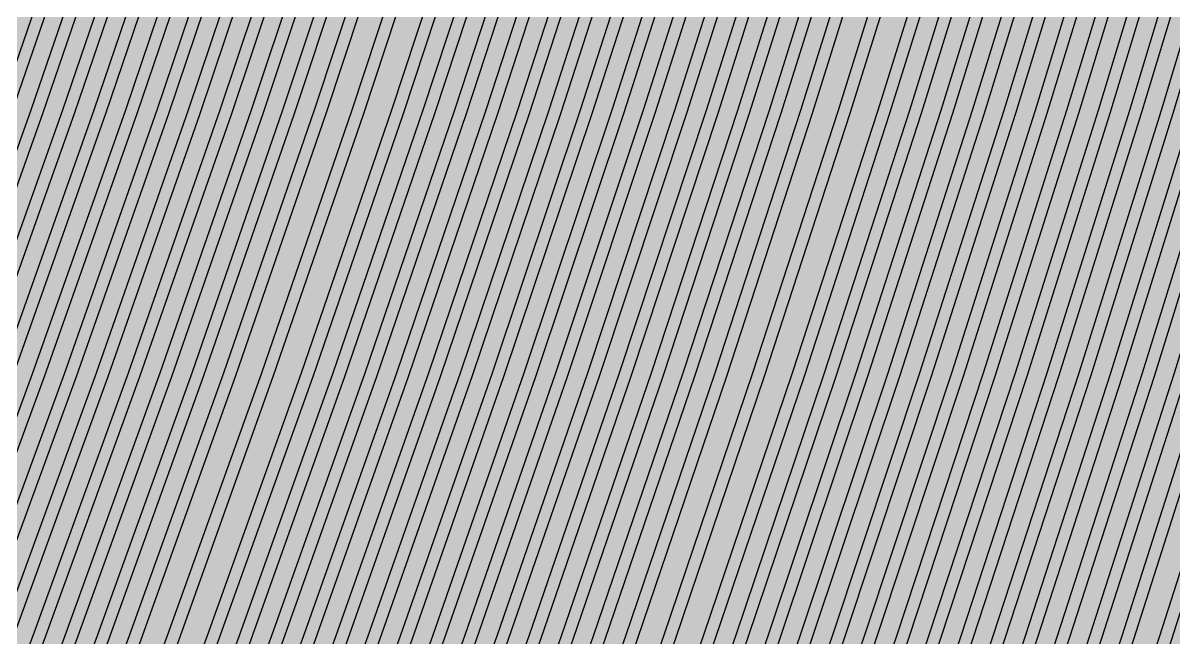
# Model space of a CAD drawing. Header units: metres. Extents: x -7231 to 10969, y -37556 to 1873.
# Drawn here: x 88.3 to 280.9, y -1195.6 to -1092.6 of the extents above; entities that cross this region are included whole.
import ezdxf

# ---------------------------------------------------------------- set-up
doc = ezdxf.new("R2010")
doc.units = ezdxf.units.M
doc.layers.add('Metal1', color=4, linetype='CONTINUOUS')
doc.layers.add('Polyimide', color=7, linetype='CONTINUOUS')

msp = doc.modelspace()

# ---------------------------------------------------------------- hatches: boundary and pattern name
at = {"layer": 'Polyimide'}
msp.add_hatch(color=7, dxfattribs=at).paths.add_polyline_path([(4065.69, -468), (4066.67, -501.99), (4068.51, -535.99), (4071.41, -569.99), (4075.54, -603.99), (4081.04, -637.99), (4088.01, -671.99), (4096.52, -705.98), (4106.62, -739.98), (4118.33, -773.98), (4131.63, -807.98), (4146.49, -841.98), (4162.87, -875.98), (4180.68, -909.97), (4199.83, -943.97), (4220.22, -977.97), (4241.73, -1011.97), (4264.21, -1045.97), (4287.52, -1079.96), (4311.51, -1113.96), (4336.01, -1147.96), (4360.86, -1181.96), (4385.88, -1215.96), (4410.89, -1249.96), (4435.74, -1283.95), (4460.24, -1317.95), (4484.23, -1351.95), (4507.54, -1385.95), (4530.02, -1419.95), (4551.53, -1453.94), (4571.92, -1487.94), (4591.07, -1521.94), (4608.88, -1555.94), (4625.26, -1589.94), (4640.12, -1623.94), (4653.42, -1657.93), (4665.13, -1691.93), (4675.23, -1725.93), (4683.74, -1759.93), (4690.71, -1793.93), (4696.21, -1827.93), (4700.34, -1861.92), (4703.24, -1895.92), (4705.08, -1929.92), (4706.06, -1963.92), (4706.44, -1997.92), (4706.5, -2031.91), (4706.5, -4793.02), (4709.95, -4838.39), (4720.22, -4882.71), (4737.08, -4924.98), (4760.13, -4964.2), (4788.85, -4999.49), (4822.58, -5030.03), (4860.53, -5055.12), (4901.85, -5074.18), (4901.85, -5074.18), (4970.68, -5105.23), (5034.7, -5145.26), (5092.76, -5193.54), (5143.8, -5249.19), (5186.89, -5311.2), (5221.24, -5378.44), (5246.23, -5449.69), (5261.41, -5523.66), (5266.5, -5599), (5261.41, -5674.34), (5246.23, -5748.31), (5221.24, -5819.56), (5186.89, -5886.8), (5143.8, -5948.81), (5092.76, -6004.46), (5034.7, -6052.74), (4970.68, -6092.77), (4901.85, -6123.82), (4860.53, -6142.88), (4822.58, -6167.97), (4788.85, -6198.51), (4760.13, -6233.8), (4737.08, -6273.02), (4720.22, -6315.29), (4709.95, -6359.61), (4706.5, -6404.98), (4706.5, -9221.52), (4709.95, -9266.88), (4720.22, -9311.21), (4737.08, -9353.47), (4760.13, -9392.7), (4788.85, -9427.98), (4822.58, -9458.52), (4860.53, -9483.61), (4901.85, -9502.67), (4970.68, -9533.72), (5034.7, -9573.75), (5092.76, -9622.03), (5143.8, -9677.68), (5186.89, -9739.69), (5221.24, -9806.94), (5246.23, -9878.19), (5261.41, -9952.16), (5266.5, -10027.49), (5261.41, -10102.83), (5246.23, -10176.8), (5221.24, -10248.05), (5186.89, -10315.3), (5143.8, -10377.31), (5092.76, -10432.96), (5034.7, -10481.24), (4970.68, -10521.27), (4901.85, -10552.32), (4860.53, -10571.38), (4822.58, -10596.46), (4788.85, -10627), (4760.13, -10662.29), (4737.08, -10701.52), (4720.22, -10743.78), (4709.95, -10788.1), (4706.5, -10833.47), (4706.5, -13650.01), (4709.95, -13695.38), (4720.22, -13739.7), (4737.08, -13781.96), (4760.13, -13821.19), (4788.85, -13856.48), (4822.58, -13887.02), (4860.53, -13912.11), (4901.85, -13931.17), (4970.68, -13962.22), (5034.7, -14002.25), (5092.76, -14050.53), (5143.8, -14106.18), (5186.89, -14168.19), (5221.24, -14235.43), (5246.23, -14306.68), (5261.41, -14380.65), (5266.5, -14455.99), (5261.41, -14531.33), (5246.23, -14605.29), (5221.24, -14676.55), (5186.89, -14743.79), (5143.8, -14805.8), (5092.76, -14861.45), (5034.7, -14909.73), (4970.68, -14949.76), (4901.85, -14980.81), (4860.53, -14999.87), (4822.58, -15024.96), (4788.85, -15055.5), (4760.13, -15090.79), (4737.08, -15130.01), (4720.22, -15172.27), (4709.95, -15216.6), (4706.5, -15261.97), (4706.5, -15455.99), (4720.95, -15750.04), (4764.14, -16041.26), (4835.68, -16326.84), (4934.86, -16604.04), (5060.74, -16870.18), (5212.09, -17122.7), (5387.47, -17359.17), (5585.18, -17577.31), (5803.32, -17775.02), (6039.79, -17950.4), (6292.31, -18101.75), (6558.45, -18227.63), (6835.65, -18326.81), (7121.23, -18398.34), (7412.45, -18441.54), (7706.5, -18455.99), (9969.01, -18455.99), (10047.42, -18459.84), (10125.08, -18471.36), (10201.23, -18490.44), (10275.15, -18516.89), (10346.12, -18550.45), (10413.46, -18590.81), (10476.52, -18637.58), (10534.69, -18690.3), (10587.41, -18748.47), (10634.18, -18811.53), (10674.54, -18878.87), (10708.11, -18949.84), (10734.56, -19023.76), (10753.63, -19099.92), (10765.15, -19177.58), (10769.01, -19255.99), (10769.01, -20895.8), (10730.24, -20951.41), (10694.6, -21009.08), (10662.21, -21068.63), (10633.17, -21129.89), (10607.55, -21192.66), (10585.45, -21256.74), (10566.93, -21321.96), (10552.05, -21388.09), (10540.84, -21454.95), (10533.35, -21522.33), (10529.6, -21590.02), (10529.6, -21657.81), (10533.35, -21725.5), (10540.84, -21792.87), (10552.05, -21859.73), (10566.93, -21925.87), (10585.45, -21991.08), (10607.55, -22055.17), (10633.17, -22117.94), (10662.21, -22179.19), (10694.6, -22238.74), (10730.24, -22296.41), (10769.01, -22352.03), (10769.01, -32454.24), (10728.74, -32510.49), (10691.72, -32568.92), (10658.05, -32629.35), (10627.85, -32691.58), (10601.2, -32755.42), (10578.21, -32820.67), (10558.93, -32887.1), (10543.44, -32954.52), (10531.77, -33022.71), (10523.97, -33091.44), (10520.07, -33160.51), (10520.07, -33229.69), (10523.97, -33298.75), (10531.77, -33367.49), (10543.44, -33435.67), (10558.93, -33503.09), (10578.21, -33569.53), (10601.2, -33634.77), (10627.85, -33698.61), (10658.05, -33760.85), (10691.72, -33821.28), (10728.74, -33879.71), (10769.01, -33935.96), (10769.01, -36556), (10765.15, -36634.41), (10753.63, -36712.07), (10734.56, -36788.23), (10708.11, -36862.15), (10674.54, -36933.12), (10634.18, -37000.46), (10587.41, -37063.51), (10534.69, -37121.69), (10476.52, -37174.41), (10413.46, -37221.18), (10346.12, -37261.54), (10275.15, -37295.1), (10201.23, -37321.55), (10125.08, -37340.63), (10047.42, -37352.15), (9969.01, -37356), (-6231.01, -37356), (-6309.42, -37352.15), (-6387.08, -37340.63), (-6463.23, -37321.55), (-6537.15, -37295.1), (-6608.12, -37261.54), (-6675.46, -37221.18), (-6738.52, -37174.41), (-6796.69, -37121.69), (-6849.41, -37063.51), (-6896.18, -37000.46), (-6936.54, -36933.12), (-6970.11, -36862.15), (-6996.56, -36788.23), (-7015.63, -36712.07), (-7027.15, -36634.41), (-7031.01, -36556), (-7031.01, -33936), (-6990.74, -33879.75), (-6953.7, -33821.31), (-6920.03, -33760.88), (-6889.82, -33698.64), (-6863.18, -33634.8), (-6840.18, -33569.55), (-6820.9, -33503.11), (-6805.4, -33435.69), (-6793.74, -33367.49), (-6785.94, -33298.75), (-6782.03, -33229.68), (-6782.03, -33160.5), (-6785.94, -33091.43), (-6793.74, -33022.69), (-6805.4, -32954.5), (-6820.9, -32887.07), (-6840.18, -32820.63), (-6863.18, -32755.39), (-6889.82, -32691.54), (-6920.03, -32629.3), (-6953.7, -32568.87), (-6990.74, -32510.43), (-7031.01, -32454.18), (-7031.01, -22364.83), (-6990.74, -22308.58), (-6953.7, -22250.14), (-6920.03, -22189.71), (-6889.82, -22127.47), (-6863.18, -22063.62), (-6840.18, -21998.38), (-6820.9, -21931.94), (-6805.4, -21864.51), (-6793.74, -21796.32), (-6785.94, -21727.58), (-6782.03, -21658.51), (-6782.03, -21589.33), (-6785.94, -21520.26), (-6793.74, -21451.52), (-6805.4, -21383.32), (-6820.9, -21315.9), (-6840.18, -21249.46), (-6863.18, -21184.21), (-6889.82, -21120.37), (-6920.03, -21058.13), (-6953.7, -20997.7), (-6990.74, -20939.26), (-7031.01, -20883.01), (-7031.01, -19255.99), (-7027.15, -19177.58), (-7015.63, -19099.92), (-6996.56, -19023.76), (-6970.11, -18949.84), (-6936.54, -18878.87), (-6896.18, -18811.53), (-6849.41, -18748.47), (-6796.69, -18690.3), (-6738.52, -18637.58), (-6675.46, -18590.81), (-6608.12, -18550.45), (-6537.15, -18516.89), (-6463.23, -18490.44), (-6387.08, -18471.36), (-6309.42, -18459.84), (-6231.01, -18455.99), (-3968.5, -18455.99), (-3674.45, -18441.54), (-3383.23, -18398.34), (-3097.65, -18326.81), (-2820.45, -18227.63), (-2554.31, -18101.75), (-2301.79, -17950.4), (-2065.32, -17775.02), (-1847.18, -17577.31), (-1649.47, -17359.17), (-1474.09, -17122.7), (-1322.74, -16870.18), (-1196.86, -16604.04), (-1097.68, -16326.84), (-1026.14, -16041.26), (-982.95, -15750.04), (-968.5, -15455.99), (-968.5, -15261.97), (-971.95, -15216.6), (-982.22, -15172.27), (-999.08, -15130.01), (-1022.13, -15090.79), (-1050.85, -15055.5), (-1084.58, -15024.96), (-1122.53, -14999.87), (-1163.85, -14980.81), (-1232.68, -14949.76), (-1296.7, -14909.73), (-1354.76, -14861.45), (-1405.8, -14805.8), (-1448.89, -14743.79), (-1483.24, -14676.55), (-1508.23, -14605.29), (-1523.41, -14531.33), (-1528.5, -14455.99), (-1523.41, -14380.65), (-1508.23, -14306.68), (-1483.24, -14235.43), (-1448.89, -14168.19), (-1405.8, -14106.18), (-1354.76, -14050.53), (-1296.7, -14002.25), (-1232.68, -13962.22), (-1163.85, -13931.17), (-1122.53, -13912.11), (-1084.58, -13887.02), (-1050.85, -13856.48), (-1022.13, -13821.19), (-999.08, -13781.96), (-982.22, -13739.7), (-971.95, -13695.38), (-968.5, -13650.01), (-968.5, -12309.64), (-971.95, -12264.27), (-982.22, -12219.94), (-999.08, -12177.68), (-1022.13, -12138.46), (-1050.85, -12103.17), (-1084.58, -12072.63), (-1122.53, -12047.54), (-1163.85, -12028.48), (-1232.68, -11997.43), (-1296.7, -11957.4), (-1354.76, -11909.12), (-1405.8, -11853.47), (-1448.89, -11791.46), (-1483.24, -11724.22), (-1508.23, -11652.96), (-1523.41, -11579), (-1528.5, -11503.66), (-1523.41, -11428.32), (-1508.23, -11354.35), (-1483.24, -11283.1), (-1448.89, -11215.86), (-1405.8, -11153.85), (-1354.76, -11098.2), (-1296.7, -11049.92), (-1232.68, -11009.89), (-1163.85, -10978.84), (-1122.53, -10959.78), (-1084.58, -10934.69), (-1050.85, -10904.15), (-1022.13, -10868.86), (-999.08, -10829.63), (-982.22, -10787.37), (-971.95, -10743.05), (-968.5, -10697.68), (-968.5, -9357.31), (-971.95, -9311.94), (-982.22, -9267.62), (-999.08, -9225.35), (-1022.13, -9186.13), (-1050.85, -9150.84), (-1084.58, -9120.3), (-1122.53, -9095.21), (-1163.85, -9076.15), (-1163.85, -9076.15), (-1232.68, -9045.1), (-1296.7, -9005.07), (-1354.76, -8956.79), (-1405.8, -8901.14), (-1448.89, -8839.13), (-1483.24, -8771.89), (-1508.23, -8700.64), (-1523.41, -8626.67), (-1528.5, -8551.33), (-1523.41, -8475.99), (-1508.23, -8402.02), (-1483.24, -8330.77), (-1448.89, -8263.53), (-1405.8, -8201.52), (-1354.76, -8145.87), (-1296.7, -8097.59), (-1232.68, -8057.56), (-1163.85, -8026.51), (-1163.85, -8026.51), (-1122.53, -8007.45), (-1084.58, -7982.36), (-1050.85, -7951.82), (-1022.13, -7916.53), (-999.08, -7877.31), (-982.22, -7835.04), (-971.95, -7790.72), (-968.5, -7745.35), (-968.5, -6404.98), (-971.95, -6359.61), (-982.22, -6315.29), (-999.08, -6273.02), (-1022.13, -6233.8), (-1050.85, -6198.51), (-1084.58, -6167.97), (-1122.53, -6142.88), (-1163.85, -6123.82), (-1163.85, -6123.82), (-1232.68, -6092.77), (-1296.7, -6052.74), (-1354.76, -6004.46), (-1405.8, -5948.81), (-1448.89, -5886.8), (-1483.24, -5819.56), (-1508.23, -5748.31), (-1523.41, -5674.34), (-1528.5, -5599), (-1523.41, -5523.66), (-1508.23, -5449.69), (-1483.24, -5378.44), (-1448.89, -5311.2), (-1405.8, -5249.19), (-1354.76, -5193.54), (-1296.7, -5145.26), (-1232.68, -5105.23), (-1163.85, -5074.18), (-1163.85, -5074.18), (-1122.53, -5055.12), (-1084.58, -5030.03), (-1050.85, -4999.49), (-1022.13, -4964.2), (-999.08, -4924.98), (-982.22, -4882.71), (-971.95, -4838.39), (-968.5, -4793.02), (-968.5, -2031.91), (-968.44, -1997.92), (-968.06, -1963.92), (-967.05, -1929.92), (-965.18, -1895.92), (-962.22, -1861.92), (-958.01, -1827.93), (-952.41, -1793.93), (-945.31, -1759.93), (-936.64, -1725.93), (-926.35, -1691.93), (-914.43, -1657.93), (-900.88, -1623.94), (-885.74, -1589.94), (-869.05, -1555.94), (-850.91, -1521.94), (-831.4, -1487.94), (-810.63, -1453.94), (-788.72, -1419.95), (-765.82, -1385.95), (-742.07, -1351.95), (-717.63, -1317.95), (-692.67, -1283.95), (-667.36, -1249.96), (-641.88, -1215.96), (-616.39, -1181.96), (-591.08, -1147.96), (-566.12, -1113.96), (-541.68, -1079.96), (-517.93, -1045.97), (-495.03, -1011.97), (-473.12, -977.97), (-452.35, -943.97), (-432.84, -909.97), (-414.7, -875.98), (-398.01, -841.98), (-382.87, -807.98), (-369.32, -773.98), (-357.4, -739.98), (-347.11, -705.98), (-338.44, -671.99), (-331.34, -637.99), (-325.74, -603.99), (-321.53, -569.99), (-318.57, -535.99), (-316.7, -501.99), (-315.69, -468), (-315.31, -434), (-315.25, -400), (-315.25, 401), (-315.25, 451), (-315.25, 1644), (-270.25, 1644), (-270.03, 1637.13), (-269.35, 1630.29), (-268.23, 1623.52), (-266.67, 1616.82), (-264.68, 1610.25), (-262.26, 1603.82), (-259.42, 1597.56), (-256.18, 1591.5), (-252.55, 1585.67), (-248.55, 1580.08), (-244.19, 1574.77), (-239.5, 1569.75), (-234.48, 1565.06), (-229.17, 1560.7), (-223.58, 1556.7), (-217.75, 1553.07), (-211.69, 1549.83), (-205.43, 1546.99), (-199, 1544.57), (-192.43, 1542.58), (-185.73, 1541.02), (-178.96, 1539.9), (-172.12, 1539.22), (-165.25, 1539), (-158.38, 1539.22), (-151.54, 1539.9), (-144.77, 1541.02), (-138.07, 1542.58), (-131.5, 1544.57), (-125.07, 1546.99), (-118.81, 1549.83), (-112.75, 1553.07), (-106.92, 1556.7), (-101.33, 1560.7), (-96.02, 1565.06), (-91, 1569.75), (-86.31, 1574.77), (-81.95, 1580.08), (-77.95, 1585.67), (-74.32, 1591.5), (-71.08, 1597.56), (-68.24, 1603.82), (-65.82, 1610.25), (-63.83, 1616.82), (-62.27, 1623.52), (-61.15, 1630.29), (-60.47, 1637.13), (-60.25, 1644), (1853, 1644), (1853, 1573), (3815.25, 1573), (3815.46, 1579.54), (3816.11, 1586.05), (3817.17, 1592.51), (3818.66, 1598.88), (3820.56, 1605.14), (3822.86, 1611.27), (3825.56, 1617.23), (3828.65, 1623), (3832.1, 1628.56), (3835.91, 1633.88), (3840.07, 1638.93), (3844.54, 1643.71), (3849.32, 1648.18), (3854.37, 1652.34), (3859.69, 1656.15), (3865.25, 1659.6), (3871.02, 1662.69), (3876.98, 1665.39), (3883.11, 1667.69), (3889.37, 1669.59), (3895.74, 1671.08), (3902.2, 1672.14), (3908.71, 1672.79), (3915.25, 1673), (3921.79, 1672.79), (3928.3, 1672.14), (3934.76, 1671.08), (3941.13, 1669.59), (3947.39, 1667.69), (3953.52, 1665.39), (3959.48, 1662.69), (3965.25, 1659.6), (3970.81, 1656.15), (3976.13, 1652.34), (3981.18, 1648.18), (3985.96, 1643.71), (3990.43, 1638.93), (3994.59, 1633.88), (3998.4, 1628.56), (4001.85, 1623), (4004.94, 1617.23), (4007.64, 1611.27), (4009.94, 1605.14), (4011.84, 1598.88), (4013.33, 1592.51), (4014.39, 1586.05), (4015.04, 1579.54), (4015.25, 1573), (4065.25, 1573), (4065.25, 451), (4065.25, 401), (4065.25, -400), (4065.31, -434), (4065.69, -468)])

# ---------------------------------------------------------------- linework, layer by layer
at = {"layer": 'Metal1'}
for points in [[(-39.63, -1415.23), (-19.91, -1371.23), (-0.87, -1327.22), (17.49, -1283.21), (35.19, -1239.2), (52.24, -1195.2), (68.63, -1151.19), (84.39, -1107.18), (99.51, -1063.18), (114.01, -1019.17), (127.88, -975.16), (141.14, -931.16), (153.8, -887.15), (165.85, -843.14), (177.31, -799.14), (188.17, -755.13), (198.45, -711.12), (208.14, -667.11), (217.26, -623.11), (225.81, -579.1), (233.79, -535.09)], [(235.76, -535.44), (227.77, -579.47), (219.22, -623.5), (210.1, -667.53), (200.4, -711.56), (190.11, -755.6), (179.24, -799.63), (167.78, -843.66), (155.72, -887.69), (143.06, -931.72), (129.79, -975.75), (115.91, -1019.78), (101.41, -1063.81), (86.28, -1107.85), (70.51, -1151.88), (54.11, -1195.91), (37.05, -1239.94), (19.34, -1283.97), (0.97, -1328), (-18.08, -1372.03), (-37.81, -1416.06)], [(-33.89, -1415.23), (-14.25, -1371.23), (4.71, -1327.22), (23.01, -1283.21), (40.64, -1239.21), (57.62, -1195.2), (73.96, -1151.19), (89.65, -1107.18), (104.72, -1063.18), (119.16, -1019.17), (132.98, -975.16), (146.19, -931.16), (158.8, -887.15), (170.81, -843.14), (182.22, -799.14), (193.04, -755.13), (203.28, -711.12), (212.94, -667.12), (222.03, -623.11), (230.54, -579.1), (238.49, -535.1)], [(240.46, -535.44), (232.51, -579.47), (223.99, -623.5), (214.9, -667.53), (205.23, -711.56), (194.99, -755.59), (184.16, -799.63), (172.74, -843.66), (160.73, -887.69), (148.11, -931.72), (134.89, -975.75), (121.06, -1019.78), (106.61, -1063.81), (91.54, -1107.84), (75.84, -1151.88), (59.49, -1195.91), (42.5, -1239.94), (24.86, -1283.97), (6.56, -1328), (-12.42, -1372.03), (-32.07, -1416.06)], [(-28.16, -1415.24), (-8.59, -1371.23), (10.3, -1327.22), (28.53, -1283.21), (46.09, -1239.21), (63.01, -1195.2), (79.28, -1151.19), (94.92, -1107.19), (109.93, -1063.18), (124.31, -1019.17), (138.08, -975.16), (151.25, -931.16), (163.8, -887.15), (175.77, -843.14), (187.13, -799.14), (197.92, -755.13), (208.12, -711.12), (217.74, -667.12), (226.79, -623.11), (235.27, -579.1), (243.19, -535.1)], [(245.16, -535.44), (237.24, -579.47), (228.75, -623.5), (219.7, -667.53), (210.07, -711.56), (199.86, -755.59), (189.07, -799.63), (177.7, -843.66), (165.73, -887.69), (153.16, -931.72), (140, -975.75), (126.22, -1019.78), (111.82, -1063.81), (96.81, -1107.84), (81.16, -1151.87), (64.88, -1195.91), (47.95, -1239.94), (30.38, -1283.97), (12.14, -1328), (-6.76, -1372.03), (-26.34, -1416.06)], [(-22.43, -1415.24), (-2.93, -1371.23), (15.89, -1327.22), (34.04, -1283.22), (51.54, -1239.21), (68.39, -1195.2), (84.61, -1151.19), (100.18, -1107.19), (115.13, -1063.18), (129.47, -1019.17), (143.18, -975.17), (156.3, -931.16), (168.81, -887.15), (180.72, -843.14), (192.05, -799.14), (202.79, -755.13), (212.95, -711.12), (222.54, -667.12), (231.55, -623.11), (240, -579.1), (247.89, -535.1)], [(249.86, -535.44), (241.97, -579.47), (233.52, -623.5), (224.5, -667.53), (214.9, -711.56), (204.74, -755.59), (193.99, -799.62), (182.66, -843.66), (170.73, -887.69), (158.22, -931.72), (145.1, -975.75), (131.37, -1019.78), (117.03, -1063.81), (102.07, -1107.84), (86.49, -1151.87), (70.27, -1195.9), (53.41, -1239.94), (35.9, -1283.97), (17.73, -1328), (-1.1, -1372.03), (-20.61, -1416.06)], [(-16.7, -1415.24), (2.72, -1371.23), (21.47, -1327.22), (39.56, -1283.22), (56.99, -1239.21), (73.78, -1195.2), (89.93, -1151.2), (105.45, -1107.19), (120.34, -1063.18), (134.62, -1019.17), (148.29, -975.17), (161.35, -931.16), (173.81, -887.15), (185.68, -843.15), (196.96, -799.14), (207.66, -755.13), (217.79, -711.12), (227.34, -667.12), (236.32, -623.11), (244.74, -579.1), (252.59, -535.1)], [(254.56, -535.44), (246.7, -579.47), (238.28, -623.5), (229.29, -667.53), (219.74, -711.56), (209.61, -755.59), (198.9, -799.62), (187.62, -843.65), (175.74, -887.69), (163.27, -931.72), (150.2, -975.75), (136.53, -1019.78), (122.24, -1063.81), (107.34, -1107.84), (91.81, -1151.87), (75.65, -1195.9), (58.86, -1239.93), (41.41, -1283.96), (23.32, -1328), (4.56, -1372.03), (-14.87, -1416.06)], [(-10.96, -1415.24), (8.38, -1371.23), (27.06, -1327.22), (45.08, -1283.22), (62.44, -1239.21), (79.17, -1195.2), (95.25, -1151.2), (110.71, -1107.19), (125.55, -1063.18), (139.77, -1019.17), (153.39, -975.17), (166.4, -931.16), (178.81, -887.15), (190.64, -843.15), (201.88, -799.14), (212.54, -755.13), (222.62, -711.13), (232.14, -667.12), (241.08, -623.11), (249.47, -579.1), (257.29, -535.1)], [(259.26, -535.44), (251.43, -579.47), (243.05, -623.5), (234.09, -667.53), (224.57, -711.56), (214.48, -755.59), (203.82, -799.62), (192.57, -843.65), (180.74, -887.68), (168.32, -931.72), (155.3, -975.75), (141.68, -1019.78), (127.45, -1063.81), (112.6, -1107.84), (97.14, -1151.87), (81.04, -1195.9), (64.31, -1239.93), (46.93, -1283.96), (28.91, -1327.99), (10.22, -1372.03), (-9.14, -1416.06)], [(-5.23, -1415.24), (14.04, -1371.23), (32.65, -1327.23), (50.59, -1283.22), (67.89, -1239.21), (84.55, -1195.2), (100.58, -1151.2), (115.98, -1107.19), (130.76, -1063.18), (144.93, -1019.18), (158.49, -975.17), (171.45, -931.16), (183.82, -887.15), (195.6, -843.15), (206.79, -799.14), (217.41, -755.13), (227.46, -711.13), (236.93, -667.12), (245.85, -623.11), (254.2, -579.11), (262, -535.1)], [(263.97, -535.44), (256.17, -579.47), (247.81, -623.5), (238.89, -667.53), (229.41, -711.56), (219.36, -755.59), (208.73, -799.62), (197.53, -843.65), (185.75, -887.68), (173.37, -931.71), (160.4, -975.75), (146.83, -1019.78), (132.66, -1063.81), (117.87, -1107.84), (102.46, -1151.87), (86.43, -1195.9), (69.76, -1239.93), (52.45, -1283.96), (34.49, -1327.99), (15.88, -1372.02), (-3.4, -1416.05)], [(0.5, -1415.24), (19.7, -1371.23), (38.23, -1327.23), (56.11, -1283.22), (73.35, -1239.21), (89.94, -1195.21), (105.9, -1151.2), (121.24, -1107.19), (135.97, -1063.18), (150.08, -1019.18), (163.59, -975.17), (176.5, -931.16), (188.82, -887.16), (200.55, -843.15), (211.71, -799.14), (222.29, -755.13), (232.29, -711.13), (241.73, -667.12), (250.61, -623.11), (258.93, -579.11), (266.7, -535.1)], [(268.67, -535.43), (260.9, -579.47), (252.57, -623.5), (243.69, -667.53), (234.24, -711.56), (224.23, -755.59), (213.65, -799.62), (202.49, -843.65), (190.75, -887.68), (178.42, -931.71), (165.5, -975.74), (151.99, -1019.78), (137.87, -1063.81), (123.14, -1107.84), (107.79, -1151.87), (91.82, -1195.9), (75.21, -1239.93), (57.97, -1283.96), (40.08, -1327.99), (21.54, -1372.02), (2.33, -1416.05)], [(6.24, -1415.24), (25.36, -1371.24), (43.82, -1327.23), (61.63, -1283.22), (78.8, -1239.21), (95.33, -1195.21), (111.23, -1151.2), (126.51, -1107.19), (141.17, -1063.19), (155.23, -1019.18), (168.69, -975.17), (181.55, -931.16), (193.82, -887.16), (205.51, -843.15), (216.62, -799.14), (227.16, -755.14), (237.13, -711.13), (246.53, -667.12), (255.37, -623.11), (263.66, -579.11), (271.4, -535.1)], [(273.37, -535.43), (265.63, -579.46), (257.34, -623.5), (248.49, -667.53), (239.08, -711.56), (229.11, -755.59), (218.56, -799.62), (207.45, -843.65), (195.75, -887.68), (183.47, -931.71), (170.61, -975.74), (157.14, -1019.77), (143.08, -1063.81), (128.4, -1107.84), (113.11, -1151.87), (97.2, -1195.9), (80.66, -1239.93), (63.49, -1283.96), (45.67, -1327.99), (27.2, -1372.02), (8.06, -1416.05)], [(11.97, -1415.24), (31.02, -1371.24), (49.41, -1327.23), (67.15, -1283.22), (84.25, -1239.22), (100.71, -1195.21), (116.55, -1151.2), (131.77, -1107.19), (146.38, -1063.19), (160.39, -1019.18), (173.79, -975.17), (186.6, -931.16), (198.83, -887.16), (210.47, -843.15), (221.54, -799.14), (232.03, -755.14), (241.96, -711.13), (251.33, -667.12), (260.14, -623.11), (268.39, -579.11), (276.1, -535.1)], [(278.07, -535.43), (270.36, -579.46), (262.1, -623.5), (253.29, -667.53), (243.92, -711.56), (233.98, -755.59), (223.48, -799.62), (212.41, -843.65), (200.76, -887.68), (188.53, -931.71), (175.71, -975.74), (162.3, -1019.77), (148.28, -1063.8), (133.67, -1107.84), (118.44, -1151.87), (102.59, -1195.9), (86.12, -1239.93), (69.01, -1283.96), (51.26, -1327.99), (32.86, -1372.02), (13.8, -1416.05)], [(17.7, -1415.25), (36.67, -1371.24), (54.99, -1327.23), (72.66, -1283.22), (89.7, -1239.22), (106.1, -1195.21), (121.88, -1151.2), (137.04, -1107.19), (151.59, -1063.19), (165.54, -1019.18), (178.89, -975.17), (191.65, -931.17), (203.83, -887.16), (215.43, -843.15), (226.45, -799.14), (236.91, -755.14), (246.8, -711.13), (256.13, -667.12), (264.9, -623.12), (273.13, -579.11), (280.8, -535.1)], [(282.77, -535.43), (275.09, -579.46), (266.87, -623.49), (258.09, -667.53), (248.75, -711.56), (238.85, -755.59), (228.39, -799.62), (217.36, -843.65), (205.76, -887.68), (193.58, -931.71), (180.81, -975.74), (167.45, -1019.77), (153.49, -1063.8), (138.93, -1107.83), (123.76, -1151.87), (107.98, -1195.9), (91.57, -1239.93), (74.53, -1283.96), (56.84, -1327.99), (38.52, -1372.02), (19.53, -1416.05)], [(24.19, -1415.25), (43.14, -1371.24), (61.43, -1327.23), (79.07, -1283.22), (96.08, -1239.22), (112.45, -1195.21), (128.21, -1151.2), (143.34, -1107.2), (157.87, -1063.19), (171.8, -1019.18), (185.13, -975.17), (197.87, -931.17), (210.03, -887.16), (221.61, -843.15), (232.62, -799.14), (243.06, -755.14), (252.93, -711.13), (262.25, -667.12), (271.01, -623.12), (279.22, -579.11), (286.88, -535.1)], [(288.85, -535.43), (281.19, -579.46), (272.97, -623.49), (264.21, -667.53), (254.88, -711.56), (245, -755.59), (234.56, -799.62), (223.55, -843.65), (211.96, -887.68), (199.8, -931.71), (187.05, -975.74), (173.71, -1019.77), (159.78, -1063.8), (145.24, -1107.83), (130.09, -1151.86), (114.33, -1195.9), (97.95, -1239.93), (80.93, -1283.96), (63.28, -1327.99), (44.98, -1372.02), (26.03, -1416.05)], [(30.94, -1415.25), (49.87, -1371.24), (68.14, -1327.23), (85.77, -1283.22), (102.77, -1239.22), (119.13, -1195.21), (134.87, -1151.2), (150, -1107.2), (164.52, -1063.19), (178.43, -1019.18), (191.75, -975.17), (204.48, -931.17), (216.63, -887.16), (228.2, -843.15), (239.2, -799.14), (249.63, -755.14), (259.5, -711.13), (268.81, -667.12), (277.56, -623.12), (285.77, -579.11), (293.42, -535.1)], [(295.4, -535.43), (287.73, -579.46), (279.52, -623.49), (270.77, -667.52), (261.45, -711.56), (251.58, -755.59), (241.14, -799.62), (230.14, -843.65), (218.56, -887.68), (206.41, -931.71), (193.67, -975.74), (180.34, -1019.77), (166.42, -1063.8), (151.89, -1107.83), (136.76, -1151.86), (121.01, -1195.9), (104.64, -1239.93), (87.64, -1283.96), (70, -1327.99), (51.71, -1372.02), (32.77, -1416.05)], [(36.67, -1415.25), (55.53, -1371.24), (73.73, -1327.23), (91.29, -1283.23), (108.22, -1239.22), (124.52, -1195.21), (140.2, -1151.2), (155.26, -1107.2), (169.72, -1063.19), (183.58, -1019.18), (196.85, -975.17), (209.53, -931.17), (221.64, -887.16), (233.16, -843.15), (244.11, -799.15), (254.5, -755.14), (264.33, -711.13), (273.6, -667.12), (282.32, -623.12), (290.5, -579.11), (298.12, -535.1)], [(300.1, -535.43), (292.47, -579.46), (284.29, -623.49), (275.56, -667.52), (266.29, -711.56), (256.45, -755.59), (246.06, -799.62), (235.1, -843.65), (223.57, -887.68), (211.46, -931.71), (198.77, -975.74), (185.5, -1019.77), (171.63, -1063.8), (157.16, -1107.83), (142.08, -1151.86), (126.4, -1195.89), (110.09, -1239.92), (93.15, -1283.96), (75.58, -1327.99), (57.37, -1372.02), (38.51, -1416.05)], [(42.41, -1415.25), (61.19, -1371.24), (79.32, -1327.23), (96.81, -1283.23), (113.67, -1239.22), (129.9, -1195.21), (145.52, -1151.2), (160.53, -1107.2), (174.93, -1063.19), (188.74, -1019.18), (201.95, -975.18), (214.59, -931.17), (226.64, -887.16), (238.12, -843.15), (249.03, -799.15), (259.38, -755.14), (269.17, -711.13), (278.4, -667.12), (287.09, -623.12), (295.23, -579.11), (302.83, -535.1)], [(304.8, -535.43), (297.2, -579.46), (289.05, -623.49), (280.36, -667.52), (271.12, -711.55), (261.33, -755.59), (250.97, -799.62), (240.06, -843.65), (228.57, -887.68), (216.51, -931.71), (203.87, -975.74), (190.65, -1019.77), (176.84, -1063.8), (162.42, -1107.83), (147.41, -1151.86), (131.78, -1195.89), (115.54, -1239.92), (98.67, -1283.95), (81.17, -1327.98), (63.03, -1372.02), (44.24, -1416.05)], [(48.14, -1415.25), (66.84, -1371.24), (84.9, -1327.24), (102.33, -1283.23), (119.12, -1239.22), (135.29, -1195.21), (150.84, -1151.21), (165.79, -1107.2), (180.14, -1063.19), (193.89, -1019.18), (207.06, -975.18), (219.64, -931.17), (231.64, -887.16), (243.08, -843.15), (253.94, -799.15), (264.25, -755.14), (274, -711.13), (283.2, -667.13), (291.85, -623.12), (299.96, -579.11), (307.53, -535.1)], [(309.5, -535.43), (301.93, -579.46), (293.82, -623.49), (285.16, -667.52), (275.96, -711.55), (266.2, -755.58), (255.89, -799.62), (245.01, -843.65), (233.57, -887.68), (221.56, -931.71), (208.97, -975.74), (195.8, -1019.77), (182.04, -1063.8), (167.69, -1107.83), (152.73, -1151.86), (137.17, -1195.89), (120.99, -1239.92), (104.19, -1283.95), (86.76, -1327.98), (68.69, -1372.01), (49.97, -1416.04)], [(53.87, -1415.25), (72.5, -1371.24), (90.49, -1327.24), (107.84, -1283.23), (124.57, -1239.22), (140.68, -1195.21), (156.17, -1151.21), (171.06, -1107.2), (185.35, -1063.19), (199.04, -1019.19), (212.16, -975.18), (224.69, -931.17), (236.65, -887.16), (248.03, -843.16), (258.86, -799.15), (269.13, -755.14), (278.84, -711.13), (288, -667.13), (296.62, -623.12), (304.69, -579.11), (312.23, -535.1)], [(314.2, -535.43), (306.66, -579.46), (298.58, -623.49), (289.96, -667.52), (280.79, -711.55), (271.08, -755.58), (260.8, -799.61), (249.97, -843.64), (238.58, -887.68), (226.61, -931.71), (214.08, -975.74), (200.96, -1019.77), (187.25, -1063.8), (172.96, -1107.83), (158.06, -1151.86), (142.56, -1195.89), (126.44, -1239.92), (109.71, -1283.95), (92.35, -1327.98), (74.35, -1372.01), (55.71, -1416.04)], [(59.6, -1415.25), (78.16, -1371.25), (96.08, -1327.24), (113.36, -1283.23), (130.02, -1239.22), (146.06, -1195.22), (161.49, -1151.21), (176.32, -1107.2), (190.56, -1063.19), (204.2, -1019.19), (217.26, -975.18), (229.74, -931.17), (241.65, -887.16), (252.99, -843.16), (263.77, -799.15), (274, -755.14), (283.67, -711.13), (292.8, -667.13), (301.38, -623.12), (309.42, -579.11), (316.93, -535.1)], [(318.9, -535.43), (311.39, -579.46), (303.35, -623.49), (294.76, -667.52), (285.63, -711.55), (275.95, -755.58), (265.72, -799.61), (254.93, -843.64), (243.58, -887.67), (231.67, -931.71), (219.18, -975.74), (206.11, -1019.77), (192.46, -1063.8), (178.22, -1107.83), (163.39, -1151.86), (147.95, -1195.89), (131.9, -1239.92), (115.23, -1283.95), (97.94, -1327.98), (80.01, -1372.01), (61.44, -1416.04)], [(65.34, -1415.25), (83.82, -1371.25), (101.66, -1327.24), (118.88, -1283.23), (135.47, -1239.22), (151.45, -1195.22), (166.82, -1151.21), (181.59, -1107.2), (195.76, -1063.19), (209.35, -1019.19), (222.36, -975.18), (234.79, -931.17), (246.65, -887.16), (257.95, -843.16), (268.69, -799.15), (278.87, -755.14), (288.51, -711.13), (297.6, -667.13), (306.14, -623.12), (314.16, -579.11), (321.63, -535.11)], [(323.61, -535.43), (316.13, -579.46), (308.11, -623.49), (299.56, -667.52), (290.46, -711.55), (280.82, -755.58), (270.63, -799.61), (259.89, -843.64), (248.59, -887.67), (236.72, -931.7), (224.28, -975.74), (211.27, -1019.77), (197.67, -1063.8), (183.49, -1107.83), (168.71, -1151.86), (153.33, -1195.89), (137.35, -1239.92), (120.75, -1283.95), (103.52, -1327.98), (85.67, -1372.01), (67.18, -1416.04)], [(71.07, -1415.26), (89.48, -1371.25), (107.25, -1327.24), (124.4, -1283.23), (140.92, -1239.23), (156.83, -1195.22), (172.14, -1151.21), (186.85, -1107.2), (200.97, -1063.2), (214.5, -1019.19), (227.46, -975.18), (239.84, -931.17), (251.66, -887.17), (262.91, -843.16), (273.6, -799.15), (283.75, -755.14), (293.34, -711.14), (302.39, -667.13), (310.91, -623.12), (318.89, -579.11), (326.33, -535.11)], [(328.31, -535.43), (320.86, -579.46), (312.87, -623.49), (304.36, -667.52), (295.3, -711.55), (285.7, -755.58), (275.55, -799.61), (264.85, -843.64), (253.59, -887.67), (241.77, -931.7), (229.38, -975.73), (216.42, -1019.76), (202.88, -1063.8), (188.75, -1107.83), (174.04, -1151.86), (158.72, -1195.89), (142.8, -1239.92), (126.26, -1283.95), (109.11, -1327.98), (91.33, -1372.01), (72.91, -1416.04)], [(76.8, -1415.26), (95.14, -1371.25), (112.84, -1327.24), (129.91, -1283.23), (146.37, -1239.23), (162.22, -1195.22), (177.47, -1151.21), (192.12, -1107.2), (206.18, -1063.2), (219.66, -1019.19), (232.56, -975.18), (244.89, -931.17), (256.66, -887.17), (267.87, -843.16), (278.52, -799.15), (288.62, -755.14), (298.18, -711.14), (307.19, -667.13), (315.67, -623.12), (323.62, -579.11), (331.04, -535.11)], [(333.01, -535.43), (325.59, -579.46), (317.64, -623.49), (309.15, -667.52), (300.13, -711.55), (290.57, -755.58), (280.46, -799.61), (269.81, -843.64), (258.59, -887.67), (246.82, -931.7), (234.48, -975.73), (221.57, -1019.76), (208.09, -1063.79), (194.02, -1107.82), (179.36, -1151.86), (164.11, -1195.89), (148.25, -1239.92), (131.78, -1283.95), (114.7, -1327.98), (96.99, -1372.01), (78.64, -1416.04)], [(82.54, -1415.26), (100.8, -1371.25), (118.42, -1327.24), (135.43, -1283.24), (151.82, -1239.23), (167.61, -1195.22), (182.79, -1151.21), (197.38, -1107.21), (211.39, -1063.2), (224.81, -1019.19), (237.66, -975.18), (249.94, -931.18), (261.66, -887.17), (272.82, -843.16), (283.43, -799.15), (293.49, -755.14), (303.01, -711.14), (311.99, -667.13), (320.44, -623.12), (328.35, -579.11), (335.74, -535.11)], [(337.71, -535.43), (330.32, -579.46), (322.4, -623.49), (313.95, -667.52), (304.97, -711.55), (295.45, -755.58), (285.38, -799.61), (274.76, -843.64), (263.6, -887.67), (251.87, -931.7), (239.58, -975.73), (226.73, -1019.76), (213.3, -1063.79), (199.29, -1107.82), (184.69, -1151.85), (169.49, -1195.88), (153.7, -1239.92), (137.3, -1283.95), (120.29, -1327.98), (102.65, -1372.01), (84.38, -1416.04)], [(88.27, -1415.26), (106.45, -1371.25), (124.01, -1327.24), (140.95, -1283.24), (157.27, -1239.23), (172.99, -1195.22), (188.12, -1151.21), (202.65, -1107.21), (216.6, -1063.2), (229.96, -1019.19), (242.76, -975.18), (254.99, -931.18), (266.67, -887.17), (277.78, -843.16), (288.35, -799.15), (298.37, -755.15), (307.85, -711.14), (316.79, -667.13), (325.2, -623.12), (333.08, -579.12), (340.44, -535.11)], [(342.41, -535.43), (335.05, -579.46), (327.17, -623.49), (318.75, -667.52), (309.8, -711.55), (300.32, -755.58), (290.29, -799.61), (279.72, -843.64), (268.6, -887.67), (256.92, -931.7), (244.69, -975.73), (231.88, -1019.76), (218.51, -1063.79), (204.55, -1107.82), (190.01, -1151.85), (174.88, -1195.88), (159.15, -1239.91), (142.82, -1283.94), (125.87, -1327.97), (108.31, -1372.01), (90.11, -1416.04)], [(94, -1415.26), (112.11, -1371.25), (129.6, -1327.25), (146.47, -1283.24), (162.72, -1239.23), (178.38, -1195.22), (193.44, -1151.22), (207.91, -1107.21), (221.8, -1063.2), (235.12, -1019.19), (247.86, -975.18), (260.05, -931.18), (271.67, -887.17), (282.74, -843.16), (293.26, -799.15), (303.24, -755.15), (312.68, -711.14), (321.59, -667.13), (329.96, -623.12), (337.81, -579.12), (345.14, -535.11)], [(347.12, -535.43), (339.78, -579.46), (331.93, -623.49), (323.55, -667.52), (314.64, -711.55), (305.19, -755.58), (295.21, -799.61), (284.68, -843.64), (273.61, -887.67), (261.98, -931.7), (249.79, -975.73), (237.04, -1019.76), (223.71, -1063.79), (209.82, -1107.82), (195.34, -1151.85), (180.27, -1195.88), (164.6, -1239.91), (148.34, -1283.94), (131.46, -1327.97), (113.97, -1372), (95.85, -1416.03)], [(99.73, -1415.26), (117.77, -1371.26), (135.18, -1327.25), (151.98, -1283.24), (168.17, -1239.23), (183.77, -1195.22), (198.77, -1151.22), (213.18, -1107.21), (227.01, -1063.2), (240.27, -1019.19), (252.96, -975.19), (265.1, -931.18), (276.67, -887.17), (287.7, -843.16), (298.18, -799.16), (308.11, -755.15), (317.52, -711.14), (326.39, -667.13), (334.73, -623.12), (342.55, -579.12), (349.84, -535.11)], [(351.82, -535.42), (344.52, -579.46), (336.7, -623.49), (328.35, -667.52), (319.47, -711.55), (310.07, -755.58), (300.12, -799.61), (289.64, -843.64), (278.61, -887.67), (267.03, -931.7), (254.89, -975.73), (242.19, -1019.76), (228.92, -1063.79), (215.08, -1107.82), (200.66, -1151.85), (185.66, -1195.88), (170.06, -1239.91), (153.86, -1283.94), (137.05, -1327.97), (119.63, -1372), (101.58, -1416.03)], [(105.47, -1415.26), (123.43, -1371.26), (140.77, -1327.25), (157.5, -1283.24), (173.63, -1239.23), (189.15, -1195.23), (204.09, -1151.22), (218.44, -1107.21), (232.22, -1063.2), (245.43, -1019.19), (258.07, -975.19), (270.15, -931.18), (281.68, -887.17), (292.65, -843.16), (303.09, -799.16), (312.99, -755.15), (322.35, -711.14), (331.18, -667.13), (339.49, -623.13), (347.28, -579.12), (354.54, -535.11)], [(356.52, -535.42), (349.25, -579.45), (341.46, -623.48), (333.15, -667.52), (324.31, -711.55), (314.94, -755.58), (305.04, -799.61), (294.6, -843.64), (283.61, -887.67), (272.08, -931.7), (259.99, -975.73), (247.34, -1019.76), (234.13, -1063.79), (220.35, -1107.82), (205.99, -1151.85), (191.04, -1195.88), (175.51, -1239.91), (159.37, -1283.94), (142.64, -1327.97), (125.29, -1372), (107.31, -1416.03)], [(111.96, -1415.26), (129.89, -1371.26), (147.21, -1327.25), (163.91, -1283.24), (180.01, -1239.23), (195.51, -1195.23), (210.42, -1151.22), (224.75, -1107.21), (238.5, -1063.2), (251.69, -1019.2), (264.31, -975.19), (276.37, -931.18), (287.88, -887.17), (298.84, -843.16), (309.26, -799.16), (319.14, -755.15), (328.49, -711.14), (337.3, -667.13), (345.6, -623.13), (353.37, -579.12), (360.62, -535.11)], [(362.6, -535.42), (355.34, -579.45), (347.57, -623.48), (339.27, -667.51), (330.44, -711.55), (321.09, -755.58), (311.21, -799.61), (300.78, -843.64), (289.81, -887.67), (278.3, -931.7), (266.23, -975.73), (253.61, -1019.76), (240.42, -1063.79), (226.65, -1107.82), (212.32, -1151.85), (197.4, -1195.88), (181.89, -1239.91), (165.78, -1283.94), (149.07, -1327.97), (131.75, -1372), (113.81, -1416.03)], [(118.71, -1415.27), (136.62, -1371.26), (153.92, -1327.25), (170.61, -1283.24), (186.7, -1239.23), (202.18, -1195.23), (217.08, -1151.22), (231.4, -1107.21), (245.14, -1063.2), (258.32, -1019.2), (270.93, -975.19), (282.98, -931.18), (294.48, -887.17), (305.43, -843.16), (315.84, -799.16), (325.71, -755.15), (335.05, -711.14), (343.86, -667.13), (352.15, -623.13), (359.92, -579.12), (367.16, -535.11)], [(369.14, -535.42), (361.89, -579.45), (354.12, -623.48), (345.83, -667.51), (337.01, -711.54), (327.67, -755.58), (317.79, -799.61), (307.37, -843.64), (296.41, -887.67), (284.91, -931.7), (272.85, -975.73), (260.24, -1019.76), (247.06, -1063.79), (233.31, -1107.82), (218.98, -1151.85), (204.08, -1195.88), (188.58, -1239.91), (172.49, -1283.94), (155.79, -1327.97), (138.48, -1372), (120.55, -1416.03)], [(124.44, -1415.27), (142.28, -1371.26), (159.51, -1327.25), (176.13, -1283.24), (192.15, -1239.24), (207.57, -1195.23), (222.41, -1151.22), (236.67, -1107.21), (250.35, -1063.2), (263.47, -1019.2), (276.03, -975.19), (288.03, -931.18), (299.48, -887.17), (310.39, -843.17), (320.75, -799.16), (330.59, -755.15), (339.89, -711.14), (348.66, -667.13), (356.91, -623.13), (364.65, -579.12), (371.87, -535.11)], [(373.84, -535.42), (366.62, -579.45), (358.88, -623.48), (350.63, -667.51), (341.85, -711.54), (332.54, -755.57), (322.7, -799.6), (312.33, -843.64), (301.42, -887.67), (289.96, -931.7), (277.95, -975.73), (265.39, -1019.76), (252.27, -1063.79), (238.57, -1107.82), (224.31, -1151.85), (209.46, -1195.88), (194.03, -1239.91), (178, -1283.94), (161.38, -1327.97), (144.14, -1372), (126.29, -1416.03)], [(130.17, -1415.27), (147.94, -1371.26), (165.1, -1327.25), (181.65, -1283.24), (197.6, -1239.24), (212.96, -1195.23), (227.73, -1151.22), (241.93, -1107.21), (255.56, -1063.21), (268.62, -1019.2), (281.13, -975.19), (293.08, -931.18), (304.48, -887.17), (315.34, -843.17), (325.67, -799.16), (335.46, -755.15), (344.72, -711.14), (353.46, -667.13), (361.68, -623.13), (369.38, -579.12), (376.57, -535.11)], [(378.54, -535.42), (371.35, -579.45), (363.65, -623.48), (355.42, -667.51), (346.68, -711.54), (337.41, -755.57), (327.62, -799.6), (317.29, -843.63), (306.42, -887.66), (295.01, -931.69), (283.06, -975.73), (270.54, -1019.76), (257.47, -1063.79), (243.84, -1107.82), (229.63, -1151.85), (214.85, -1195.88), (199.48, -1239.91), (183.52, -1283.94), (166.96, -1327.97), (149.8, -1372), (132.02, -1416.03)], [(135.91, -1415.27), (153.6, -1371.26), (170.68, -1327.25), (187.16, -1283.25), (203.05, -1239.24), (218.34, -1195.23), (233.06, -1151.22), (247.2, -1107.21), (260.77, -1063.21), (273.78, -1019.2), (286.23, -975.19), (298.13, -931.18), (309.49, -887.17), (320.3, -843.17), (330.58, -799.16), (340.33, -755.15), (349.56, -711.14), (358.26, -667.14), (366.44, -623.13), (374.11, -579.12), (381.27, -535.11)], [(383.25, -535.42), (376.08, -579.45), (368.41, -623.48), (360.22, -667.51), (351.52, -711.54), (342.29, -755.57), (332.53, -799.6), (322.25, -843.63), (311.43, -887.66), (300.06, -931.69), (288.16, -975.72), (275.7, -1019.75), (262.68, -1063.78), (249.11, -1107.81), (234.96, -1151.85), (220.24, -1195.88), (204.93, -1239.91), (189.04, -1283.94), (172.55, -1327.97), (155.46, -1372), (137.76, -1416.03)], [(141.64, -1415.27), (159.26, -1371.26), (176.27, -1327.25), (192.68, -1283.25), (208.5, -1239.24), (223.73, -1195.23), (238.38, -1151.22), (252.46, -1107.22), (265.98, -1063.21), (278.93, -1019.2), (291.33, -975.19), (303.18, -931.18), (314.49, -887.18), (325.26, -843.17), (335.5, -799.16), (345.21, -755.15), (354.39, -711.14), (363.06, -667.14), (371.21, -623.13), (378.84, -579.12), (385.97, -535.11)], [(387.95, -535.42), (380.82, -579.45), (373.17, -623.48), (365.02, -667.51), (356.35, -711.54), (347.16, -755.57), (337.45, -799.6), (327.21, -843.63), (316.43, -887.66), (305.12, -931.69), (293.26, -975.72), (280.85, -1019.75), (267.89, -1063.78), (254.37, -1107.81), (240.28, -1151.84), (225.62, -1195.87), (210.38, -1239.9), (194.56, -1283.93), (178.14, -1327.96), (161.12, -1371.99), (143.49, -1416.03)], [(147.37, -1415.27), (164.92, -1371.26), (181.86, -1327.26), (198.2, -1283.25), (213.95, -1239.24), (229.12, -1195.23), (243.71, -1151.22), (257.73, -1107.22), (271.18, -1063.21), (284.08, -1019.2), (296.43, -975.19), (308.23, -931.18), (319.49, -887.18), (330.22, -843.17), (340.41, -799.16), (350.08, -755.15), (359.23, -711.15), (367.86, -667.14), (375.97, -623.13), (383.57, -579.12), (390.67, -535.11)], [(392.65, -535.42), (385.55, -579.45), (377.94, -623.48), (369.82, -667.51), (361.19, -711.54), (352.04, -755.57), (342.36, -799.6), (332.16, -843.63), (321.43, -887.66), (310.17, -931.69), (298.36, -975.72), (286.01, -1019.75), (273.1, -1063.78), (259.64, -1107.81), (245.61, -1151.84), (231.01, -1195.87), (215.84, -1239.9), (200.08, -1283.93), (183.73, -1327.96), (166.78, -1371.99), (149.22, -1416.02)], [(153.1, -1415.27), (170.57, -1371.27), (187.44, -1327.26), (203.72, -1283.25), (219.4, -1239.24), (234.5, -1195.23), (249.03, -1151.23), (262.99, -1107.22), (276.39, -1063.21), (289.24, -1019.2), (301.53, -975.19), (313.28, -931.19), (324.5, -887.18), (335.18, -843.17), (345.33, -799.16), (354.95, -755.15), (364.06, -711.15), (372.65, -667.14), (380.73, -623.13), (388.31, -579.12), (395.37, -535.11)], [(397.35, -535.42), (390.28, -579.45), (382.7, -623.48), (374.62, -667.51), (366.02, -711.54), (356.91, -755.57), (347.28, -799.6), (337.12, -843.63), (326.44, -887.66), (315.22, -931.69), (303.46, -975.72), (291.16, -1019.75), (278.31, -1063.78), (264.9, -1107.81), (250.93, -1151.84), (236.4, -1195.87), (221.29, -1239.9), (205.6, -1283.93), (189.31, -1327.96), (172.44, -1371.99), (154.96, -1416.02)], [(158.84, -1415.27), (176.23, -1371.27), (193.03, -1327.26), (209.23, -1283.25), (224.85, -1239.24), (239.89, -1195.23), (254.36, -1151.23), (268.26, -1107.22), (281.6, -1063.21), (294.39, -1019.2), (306.63, -975.19), (318.33, -931.19), (329.5, -887.18), (340.13, -843.17), (350.24, -799.16), (359.83, -755.15), (368.9, -711.15), (377.45, -667.14), (385.5, -623.13), (393.04, -579.12), (400.08, -535.11)], [(402.05, -535.42), (395.01, -579.45), (387.47, -623.48), (379.42, -667.51), (370.86, -711.54), (361.78, -755.57), (352.19, -799.6), (342.08, -843.63), (331.44, -887.66), (320.27, -931.69), (308.56, -975.72), (296.31, -1019.75), (283.52, -1063.78), (270.17, -1107.81), (256.26, -1151.84), (241.79, -1195.87), (226.74, -1239.9), (211.11, -1283.93), (194.9, -1327.96), (178.1, -1371.99), (160.69, -1416.02)], [(164.57, -1415.28), (181.89, -1371.27), (198.62, -1327.26), (214.75, -1283.25), (230.3, -1239.24), (245.28, -1195.24), (259.68, -1151.23), (273.52, -1107.22), (286.81, -1063.21), (299.54, -1019.2), (311.73, -975.2), (323.39, -931.19), (334.5, -887.18), (345.09, -843.17), (355.16, -799.16), (364.7, -755.16), (373.73, -711.15), (382.25, -667.14), (390.26, -623.13), (397.77, -579.12), (404.78, -535.11)], [(406.75, -535.42), (399.74, -579.45), (392.23, -623.48), (384.22, -667.51), (375.69, -711.54), (366.66, -755.57), (357.11, -799.6), (347.04, -843.63), (336.45, -887.66), (325.32, -931.69), (313.67, -975.72), (301.47, -1019.75), (288.73, -1063.78), (275.43, -1107.81), (261.59, -1151.84), (247.17, -1195.87), (232.19, -1239.9), (216.63, -1283.93), (200.49, -1327.96), (183.76, -1371.99), (166.43, -1416.02)], [(170.3, -1415.28), (187.55, -1371.27), (204.2, -1327.26), (220.27, -1283.25), (235.75, -1239.25), (250.66, -1195.24), (265.01, -1151.23), (278.79, -1107.22), (292.02, -1063.21), (304.7, -1019.21), (316.84, -975.2), (328.44, -931.19), (339.51, -887.18), (350.05, -843.17), (360.07, -799.16), (369.58, -755.16), (378.57, -711.15), (387.05, -667.14), (395.03, -623.13), (402.5, -579.12), (409.48, -535.12)], [(411.46, -535.42), (404.48, -579.45), (397, -623.48), (389.01, -667.51), (380.53, -711.54), (371.53, -755.57), (362.02, -799.6), (352, -843.63), (341.45, -887.66), (330.37, -931.69), (318.77, -975.72), (306.62, -1019.75), (293.94, -1063.78), (280.7, -1107.81), (266.91, -1151.84), (252.56, -1195.87), (237.64, -1239.9), (222.15, -1283.93), (206.08, -1327.96), (189.42, -1371.99), (172.16, -1416.02)], [(176.03, -1415.28), (193.21, -1371.27), (209.79, -1327.26), (225.79, -1283.25), (241.2, -1239.25), (256.05, -1195.24), (270.33, -1151.23), (284.05, -1107.22), (297.22, -1063.21), (309.85, -1019.21), (321.94, -975.2), (333.49, -931.19), (344.51, -887.18), (355.01, -843.17), (364.99, -799.17), (374.45, -755.16), (383.4, -711.15), (391.85, -667.14), (399.79, -623.13), (407.23, -579.12), (414.18, -535.12)], [(416.16, -535.42), (409.21, -579.45), (401.76, -623.48), (393.81, -667.51), (385.36, -711.54), (376.41, -755.57), (366.94, -799.6), (356.96, -843.63), (346.45, -887.66), (335.43, -931.69), (323.87, -975.72), (311.78, -1019.75), (299.14, -1063.78), (285.97, -1107.81), (272.24, -1151.84), (257.95, -1195.87), (243.09, -1239.9), (227.67, -1283.93), (211.67, -1327.96), (195.08, -1371.99), (177.89, -1416.02)], [(181.77, -1415.28), (198.87, -1371.27), (215.38, -1327.26), (231.3, -1283.26), (246.65, -1239.25), (261.43, -1195.24), (275.65, -1151.23), (289.32, -1107.22), (302.43, -1063.22), (315, -1019.21), (327.04, -975.2), (338.54, -931.19), (349.51, -887.18), (359.97, -843.17), (369.9, -799.17), (379.32, -755.16), (388.24, -711.15), (396.65, -667.14), (404.55, -623.13), (411.97, -579.13), (418.88, -535.12)], [(420.86, -535.42), (413.94, -579.45), (406.52, -623.48), (398.61, -667.51), (390.2, -711.54), (381.28, -755.57), (371.85, -799.6), (361.91, -843.63), (351.46, -887.66), (340.48, -931.69), (328.97, -975.72), (316.93, -1019.75), (304.35, -1063.78), (291.23, -1107.81), (277.56, -1151.84), (263.33, -1195.87), (248.55, -1239.9), (233.19, -1283.93), (217.25, -1327.96), (200.74, -1371.99), (183.63, -1416.02)], [(187.5, -1415.28), (204.53, -1371.27), (220.96, -1327.27), (236.82, -1283.26), (252.1, -1239.25), (266.82, -1195.24), (280.98, -1151.23), (294.58, -1107.22), (307.64, -1063.22), (320.16, -1019.21), (332.14, -975.2), (343.59, -931.19), (354.52, -887.18), (364.92, -843.18), (374.82, -799.17), (384.2, -755.16), (393.07, -711.15), (401.44, -667.14), (409.32, -623.13), (416.7, -579.13), (423.58, -535.12)], [(425.56, -535.42), (418.67, -579.45), (411.29, -623.48), (403.41, -667.51), (395.03, -711.54), (386.15, -755.57), (376.77, -799.6), (366.87, -843.62), (356.46, -887.65), (345.53, -931.68), (334.07, -975.71), (322.08, -1019.74), (309.56, -1063.77), (296.5, -1107.8), (282.89, -1151.83), (268.72, -1195.86), (254, -1239.89), (238.71, -1283.92), (222.84, -1327.95), (206.4, -1371.98), (189.36, -1416.01)], [(193.23, -1415.28), (210.18, -1371.27), (226.55, -1327.27), (242.34, -1283.26), (257.55, -1239.25), (272.21, -1195.24), (286.3, -1151.23), (299.85, -1107.23), (312.85, -1063.22), (325.31, -1019.21), (337.24, -975.2), (348.64, -931.19), (359.52, -887.18), (369.88, -843.18), (379.73, -799.17), (389.07, -755.16), (397.91, -711.15), (406.24, -667.14), (414.08, -623.13), (421.43, -579.13), (428.29, -535.12)], [(430.26, -535.42), (423.4, -579.45), (416.05, -623.47), (408.21, -667.5), (399.87, -711.53), (391.03, -755.56), (381.68, -799.59), (371.83, -843.62), (361.46, -887.65), (350.58, -931.68), (339.17, -975.71), (327.24, -1019.74), (314.77, -1063.77), (301.76, -1107.8), (288.21, -1151.83), (274.11, -1195.86), (259.45, -1239.89), (244.22, -1283.92), (228.43, -1327.95), (212.05, -1371.98), (195.1, -1416.01)], [(199.73, -1415.28), (216.65, -1371.28), (232.98, -1327.27), (248.74, -1283.26), (263.93, -1239.25), (278.56, -1195.24), (292.63, -1151.23), (306.15, -1107.23), (319.13, -1063.22), (331.57, -1019.21), (343.48, -975.2), (354.86, -931.19), (365.72, -887.19), (376.06, -843.18), (385.9, -799.17), (395.22, -755.16), (404.04, -711.15), (412.36, -667.14), (420.19, -623.14), (427.52, -579.13), (434.37, -535.12)], [(436.34, -535.42), (429.5, -579.44), (422.16, -623.47), (414.33, -667.5), (406, -711.53), (397.18, -755.56), (387.85, -799.59), (378.01, -843.62), (367.67, -887.65), (356.8, -931.68), (345.41, -975.71), (333.5, -1019.74), (321.05, -1063.77), (308.07, -1107.8), (294.54, -1151.83), (280.46, -1195.86), (265.83, -1239.89), (250.63, -1283.92), (234.86, -1327.95), (218.52, -1371.98), (201.59, -1416.01)]]:
    msp.add_lwpolyline(points, dxfattribs=at)

doc.saveas('drawing.dxf')
